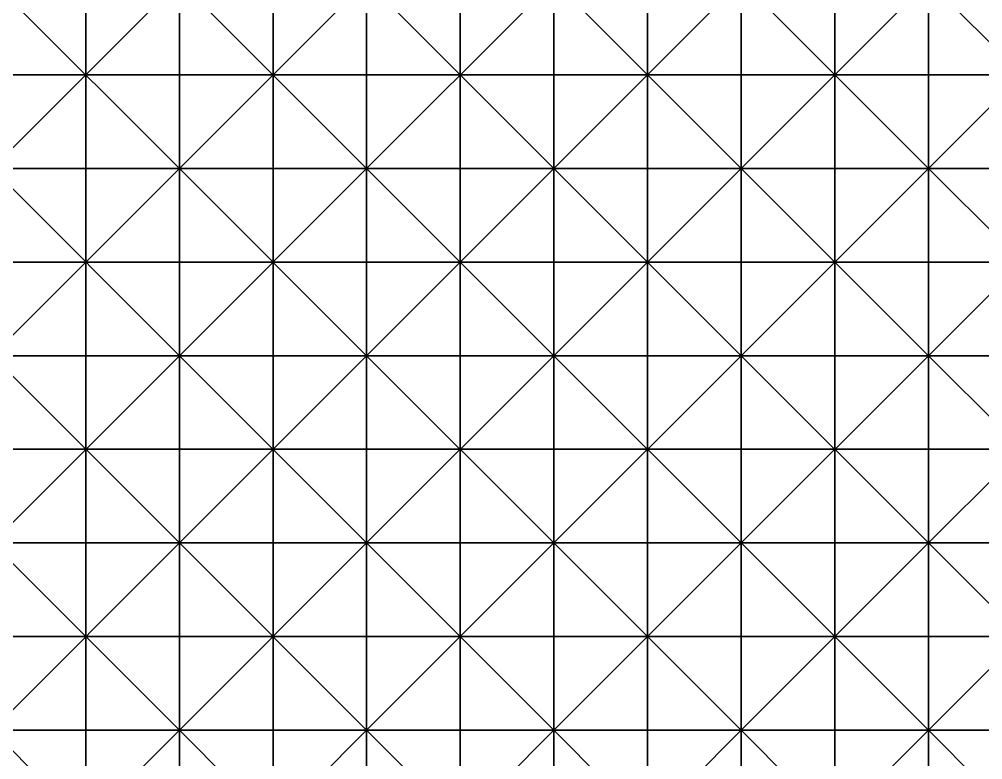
# Model space of a CAD drawing. Header units: millimetres. Extents: x 0 to 945, y 0 to 322.
# Drawn here: x 786 to 837.4, y 80.1 to 119.6 of the extents above; entities that cross this region are included whole.
import ezdxf

# ---------------------------------------------------------------- set-up
doc = ezdxf.new("R2010")
doc.units = ezdxf.units.MM

msp = doc.modelspace()

# ---------------------------------------------------------------- linework, layer by layer
for p, q in [((784.545, 121.656), (794.545, 111.656)), ((794.545, 121.656), (784.545, 111.656)), ((784.545, 121.656), (794.545, 111.656)), ((794.545, 121.656), (784.545, 111.656)), ((789.545, 121.656), (789.545, 116.656)), ((789.545, 116.656), (789.545, 121.656)), ((789.545, 121.656), (789.545, 116.656)), ((789.545, 116.656), (789.545, 121.656)), ((794.545, 121.656), (794.545, 116.656)), ((794.545, 121.656), (804.545, 111.656)), ((804.545, 121.656), (794.545, 111.656)), ((794.545, 121.656), (794.545, 116.656)), ((794.545, 121.656), (804.545, 111.656)), ((804.545, 121.656), (794.545, 111.656)), ((794.545, 116.656), (794.545, 121.656)), ((794.545, 116.656), (794.545, 121.656)), ((799.545, 121.656), (799.545, 116.656)), ((799.545, 116.656), (799.545, 121.656)), ((799.545, 121.656), (799.545, 116.656)), ((799.545, 116.656), (799.545, 121.656)), ((804.545, 116.656), (804.545, 121.656)), ((804.545, 116.656), (804.545, 121.656)), ((804.545, 121.656), (804.545, 116.656)), ((804.545, 121.656), (814.545, 111.656)), ((814.545, 121.656), (804.545, 111.656)), ((804.545, 121.656), (804.545, 116.656)), ((804.545, 121.656), (814.545, 111.656)), ((814.545, 121.656), (804.545, 111.656)), ((809.545, 121.656), (809.545, 116.656)), ((809.545, 116.656), (809.545, 121.656)), ((809.545, 121.656), (809.545, 116.656)), ((809.545, 116.656), (809.545, 121.656)), ((814.545, 121.656), (814.545, 116.656)), ((814.545, 121.656), (824.545, 111.656)), ((824.545, 121.656), (814.545, 111.656)), ((814.545, 121.656), (814.545, 116.656)), ((814.545, 121.656), (824.545, 111.656)), ((824.545, 121.656), (814.545, 111.656)), ((814.545, 116.656), (814.545, 121.656)), ((814.545, 116.656), (814.545, 121.656)), ((819.545, 121.656), (819.545, 116.656)), ((819.545, 116.656), (819.545, 121.656)), ((819.545, 121.656), (819.545, 116.656)), ((819.545, 116.656), (819.545, 121.656)), ((824.545, 121.656), (824.545, 116.656)), ((824.545, 121.656), (834.545, 111.656)), ((834.545, 121.656), (824.545, 111.656)), ((824.545, 121.656), (824.545, 116.656)), ((824.545, 121.656), (834.545, 111.656)), ((834.545, 121.656), (824.545, 111.656)), ((824.545, 116.656), (824.545, 121.656)), ((824.545, 116.656), (824.545, 121.656)), ((829.545, 121.656), (829.545, 116.656)), ((829.545, 116.656), (829.545, 121.656)), ((829.545, 121.656), (829.545, 116.656)), ((829.545, 116.656), (829.545, 121.656)), ((834.545, 121.656), (834.545, 116.656)), ((834.545, 121.656), (844.545, 111.656)), ((844.545, 121.656), (834.545, 111.656)), ((834.545, 121.656), (834.545, 116.656)), ((834.545, 121.656), (844.545, 111.656)), ((844.545, 121.656), (834.545, 111.656)), ((834.545, 116.656), (834.545, 121.656)), ((834.545, 116.656), (834.545, 121.656)), ((789.545, 116.656), (784.545, 116.656)), ((784.545, 116.656), (789.545, 116.656)), ((789.545, 116.656), (784.545, 116.656)), ((784.545, 116.656), (789.545, 116.656)), ((794.545, 116.656), (789.545, 116.656)), ((789.545, 116.656), (789.545, 111.656)), ((789.545, 116.656), (794.545, 116.656)), ((789.545, 111.656), (789.545, 116.656)), ((794.545, 116.656), (789.545, 116.656)), ((789.545, 116.656), (789.545, 111.656)), ((789.545, 116.656), (794.545, 116.656)), ((789.545, 111.656), (789.545, 116.656)), ((799.545, 116.656), (794.545, 116.656)), ((794.545, 116.656), (794.545, 111.656)), ((794.545, 116.656), (799.545, 116.656)), ((799.545, 116.656), (794.545, 116.656)), ((794.545, 116.656), (794.545, 111.656)), ((794.545, 116.656), (799.545, 116.656)), ((794.545, 111.656), (794.545, 116.656)), ((794.545, 111.656), (794.545, 116.656)), ((804.545, 116.656), (799.545, 116.656)), ((799.545, 116.656), (799.545, 111.656)), ((799.545, 116.656), (804.545, 116.656)), ((799.545, 111.656), (799.545, 116.656)), ((804.545, 116.656), (799.545, 116.656)), ((799.545, 116.656), (799.545, 111.656)), ((799.545, 116.656), (804.545, 116.656)), ((799.545, 111.656), (799.545, 116.656)), ((804.545, 111.656), (804.545, 116.656)), ((804.545, 111.656), (804.545, 116.656)), ((809.545, 116.656), (804.545, 116.656)), ((804.545, 116.656), (804.545, 111.656)), ((804.545, 116.656), (809.545, 116.656)), ((809.545, 116.656), (804.545, 116.656)), ((804.545, 116.656), (804.545, 111.656)), ((804.545, 116.656), (809.545, 116.656)), ((814.545, 116.656), (809.545, 116.656)), ((809.545, 116.656), (809.545, 111.656)), ((809.545, 116.656), (814.545, 116.656)), ((809.545, 111.656), (809.545, 116.656)), ((814.545, 116.656), (809.545, 116.656)), ((809.545, 116.656), (809.545, 111.656)), ((809.545, 116.656), (814.545, 116.656)), ((809.545, 111.656), (809.545, 116.656)), ((819.545, 116.656), (814.545, 116.656)), ((814.545, 116.656), (814.545, 111.656)), ((814.545, 116.656), (819.545, 116.656)), ((819.545, 116.656), (814.545, 116.656)), ((814.545, 116.656), (814.545, 111.656)), ((814.545, 116.656), (819.545, 116.656)), ((814.545, 111.656), (814.545, 116.656)), ((814.545, 111.656), (814.545, 116.656)), ((824.545, 116.656), (819.545, 116.656)), ((819.545, 116.656), (819.545, 111.656)), ((819.545, 116.656), (824.545, 116.656)), ((819.545, 111.656), (819.545, 116.656)), ((824.545, 116.656), (819.545, 116.656)), ((819.545, 116.656), (819.545, 111.656)), ((819.545, 116.656), (824.545, 116.656)), ((819.545, 111.656), (819.545, 116.656)), ((829.545, 116.656), (824.545, 116.656)), ((824.545, 116.656), (824.545, 111.656)), ((824.545, 116.656), (829.545, 116.656)), ((829.545, 116.656), (824.545, 116.656)), ((824.545, 116.656), (824.545, 111.656)), ((824.545, 116.656), (829.545, 116.656)), ((824.545, 111.656), (824.545, 116.656)), ((824.545, 111.656), (824.545, 116.656)), ((834.545, 116.656), (829.545, 116.656)), ((829.545, 116.656), (829.545, 111.656)), ((829.545, 116.656), (834.545, 116.656)), ((829.545, 111.656), (829.545, 116.656)), ((834.545, 116.656), (829.545, 116.656)), ((829.545, 116.656), (829.545, 111.656)), ((829.545, 116.656), (834.545, 116.656)), ((829.545, 111.656), (829.545, 116.656)), ((839.545, 116.656), (834.545, 116.656)), ((834.545, 116.656), (834.545, 111.656)), ((834.545, 116.656), (839.545, 116.656)), ((839.545, 116.656), (834.545, 116.656)), ((834.545, 116.656), (834.545, 111.656)), ((834.545, 116.656), (839.545, 116.656)), ((834.545, 111.656), (834.545, 116.656)), ((834.545, 111.656), (834.545, 116.656)), ((789.545, 111.656), (784.545, 111.656)), ((784.545, 111.656), (794.545, 101.656)), ((794.545, 111.656), (784.545, 101.656)), ((784.545, 111.656), (789.545, 111.656)), ((789.545, 111.656), (784.545, 111.656)), ((784.545, 111.656), (794.545, 101.656)), ((794.545, 111.656), (784.545, 101.656)), ((784.545, 111.656), (789.545, 111.656)), ((794.545, 111.656), (789.545, 111.656)), ((789.545, 111.656), (789.545, 106.656)), ((789.545, 106.656), (789.545, 111.656)), ((789.545, 111.656), (794.545, 111.656)), ((794.545, 111.656), (789.545, 111.656)), ((789.545, 111.656), (789.545, 106.656)), ((789.545, 106.656), (789.545, 111.656)), ((789.545, 111.656), (794.545, 111.656)), ((799.545, 111.656), (794.545, 111.656)), ((794.545, 111.656), (794.545, 106.656)), ((794.545, 111.656), (804.545, 101.656)), ((804.545, 111.656), (794.545, 101.656)), ((794.545, 111.656), (799.545, 111.656)), ((799.545, 111.656), (794.545, 111.656)), ((794.545, 111.656), (794.545, 106.656)), ((794.545, 111.656), (804.545, 101.656)), ((804.545, 111.656), (794.545, 101.656)), ((794.545, 111.656), (799.545, 111.656)), ((794.545, 106.656), (794.545, 111.656)), ((794.545, 106.656), (794.545, 111.656)), ((804.545, 111.656), (799.545, 111.656)), ((799.545, 111.656), (799.545, 106.656)), ((799.545, 106.656), (799.545, 111.656)), ((799.545, 111.656), (804.545, 111.656)), ((804.545, 111.656), (799.545, 111.656)), ((799.545, 111.656), (799.545, 106.656)), ((799.545, 106.656), (799.545, 111.656)), ((799.545, 111.656), (804.545, 111.656)), ((804.545, 106.656), (804.545, 111.656)), ((804.545, 106.656), (804.545, 111.656)), ((809.545, 111.656), (804.545, 111.656)), ((804.545, 111.656), (804.545, 106.656)), ((804.545, 111.656), (814.545, 101.656)), ((814.545, 111.656), (804.545, 101.656)), ((804.545, 111.656), (809.545, 111.656)), ((809.545, 111.656), (804.545, 111.656)), ((804.545, 111.656), (804.545, 106.656)), ((804.545, 111.656), (814.545, 101.656)), ((814.545, 111.656), (804.545, 101.656)), ((804.545, 111.656), (809.545, 111.656)), ((814.545, 111.656), (809.545, 111.656)), ((809.545, 111.656), (809.545, 106.656)), ((809.545, 106.656), (809.545, 111.656)), ((809.545, 111.656), (814.545, 111.656)), ((814.545, 111.656), (809.545, 111.656)), ((809.545, 111.656), (809.545, 106.656)), ((809.545, 106.656), (809.545, 111.656)), ((809.545, 111.656), (814.545, 111.656)), ((819.545, 111.656), (814.545, 111.656)), ((814.545, 111.656), (814.545, 106.656)), ((814.545, 111.656), (824.545, 101.656)), ((824.545, 111.656), (814.545, 101.656)), ((814.545, 111.656), (819.545, 111.656)), ((819.545, 111.656), (814.545, 111.656)), ((814.545, 111.656), (814.545, 106.656)), ((814.545, 111.656), (824.545, 101.656)), ((824.545, 111.656), (814.545, 101.656)), ((814.545, 111.656), (819.545, 111.656)), ((814.545, 106.656), (814.545, 111.656)), ((814.545, 106.656), (814.545, 111.656)), ((824.545, 111.656), (819.545, 111.656)), ((819.545, 111.656), (819.545, 106.656)), ((819.545, 106.656), (819.545, 111.656)), ((819.545, 111.656), (824.545, 111.656)), ((824.545, 111.656), (819.545, 111.656)), ((819.545, 111.656), (819.545, 106.656)), ((819.545, 106.656), (819.545, 111.656)), ((819.545, 111.656), (824.545, 111.656)), ((829.545, 111.656), (824.545, 111.656)), ((824.545, 111.656), (824.545, 106.656)), ((824.545, 111.656), (834.545, 101.656)), ((834.545, 111.656), (824.545, 101.656)), ((824.545, 111.656), (829.545, 111.656)), ((829.545, 111.656), (824.545, 111.656)), ((824.545, 111.656), (824.545, 106.656)), ((824.545, 111.656), (834.545, 101.656)), ((834.545, 111.656), (824.545, 101.656)), ((824.545, 111.656), (829.545, 111.656)), ((824.545, 106.656), (824.545, 111.656)), ((824.545, 106.656), (824.545, 111.656)), ((834.545, 111.656), (829.545, 111.656)), ((829.545, 111.656), (829.545, 106.656)), ((829.545, 106.656), (829.545, 111.656)), ((829.545, 111.656), (834.545, 111.656)), ((834.545, 111.656), (829.545, 111.656)), ((829.545, 111.656), (829.545, 106.656)), ((829.545, 106.656), (829.545, 111.656)), ((829.545, 111.656), (834.545, 111.656)), ((839.545, 111.656), (834.545, 111.656)), ((834.545, 111.656), (834.545, 106.656)), ((834.545, 111.656), (844.545, 101.656)), ((844.545, 111.656), (834.545, 101.656)), ((834.545, 111.656), (839.545, 111.656)), ((839.545, 111.656), (834.545, 111.656)), ((834.545, 111.656), (834.545, 106.656)), ((834.545, 111.656), (844.545, 101.656)), ((844.545, 111.656), (834.545, 101.656)), ((834.545, 111.656), (839.545, 111.656)), ((834.545, 106.656), (834.545, 111.656)), ((834.545, 106.656), (834.545, 111.656)), ((789.545, 106.656), (784.545, 106.656)), ((784.545, 106.656), (789.545, 106.656)), ((789.545, 106.656), (784.545, 106.656)), ((784.545, 106.656), (789.545, 106.656)), ((794.545, 106.656), (789.545, 106.656)), ((789.545, 106.656), (789.545, 101.656)), ((789.545, 106.656), (794.545, 106.656)), ((789.545, 101.656), (789.545, 106.656)), ((794.545, 106.656), (789.545, 106.656)), ((789.545, 106.656), (789.545, 101.656)), ((789.545, 106.656), (794.545, 106.656)), ((789.545, 101.656), (789.545, 106.656)), ((799.545, 106.656), (794.545, 106.656)), ((794.545, 106.656), (794.545, 101.656)), ((794.545, 106.656), (799.545, 106.656)), ((799.545, 106.656), (794.545, 106.656)), ((794.545, 106.656), (794.545, 101.656)), ((794.545, 106.656), (799.545, 106.656)), ((794.545, 101.656), (794.545, 106.656)), ((794.545, 101.656), (794.545, 106.656)), ((804.545, 106.656), (799.545, 106.656)), ((799.545, 106.656), (799.545, 101.656)), ((799.545, 106.656), (804.545, 106.656)), ((799.545, 101.656), (799.545, 106.656)), ((804.545, 106.656), (799.545, 106.656)), ((799.545, 106.656), (799.545, 101.656)), ((799.545, 106.656), (804.545, 106.656)), ((799.545, 101.656), (799.545, 106.656)), ((804.545, 101.656), (804.545, 106.656)), ((804.545, 101.656), (804.545, 106.656)), ((809.545, 106.656), (804.545, 106.656)), ((804.545, 106.656), (804.545, 101.656)), ((804.545, 106.656), (809.545, 106.656)), ((809.545, 106.656), (804.545, 106.656)), ((804.545, 106.656), (804.545, 101.656)), ((804.545, 106.656), (809.545, 106.656)), ((814.545, 106.656), (809.545, 106.656)), ((809.545, 106.656), (809.545, 101.656)), ((809.545, 106.656), (814.545, 106.656)), ((809.545, 101.656), (809.545, 106.656)), ((814.545, 106.656), (809.545, 106.656)), ((809.545, 106.656), (809.545, 101.656)), ((809.545, 106.656), (814.545, 106.656)), ((809.545, 101.656), (809.545, 106.656)), ((819.545, 106.656), (814.545, 106.656)), ((814.545, 106.656), (814.545, 101.656)), ((814.545, 106.656), (819.545, 106.656)), ((819.545, 106.656), (814.545, 106.656)), ((814.545, 106.656), (814.545, 101.656)), ((814.545, 106.656), (819.545, 106.656)), ((814.545, 101.656), (814.545, 106.656)), ((814.545, 101.656), (814.545, 106.656)), ((824.545, 106.656), (819.545, 106.656)), ((819.545, 106.656), (819.545, 101.656)), ((819.545, 106.656), (824.545, 106.656)), ((819.545, 101.656), (819.545, 106.656)), ((824.545, 106.656), (819.545, 106.656)), ((819.545, 106.656), (819.545, 101.656)), ((819.545, 106.656), (824.545, 106.656)), ((819.545, 101.656), (819.545, 106.656)), ((829.545, 106.656), (824.545, 106.656)), ((824.545, 106.656), (824.545, 101.656)), ((824.545, 106.656), (829.545, 106.656)), ((829.545, 106.656), (824.545, 106.656)), ((824.545, 106.656), (824.545, 101.656)), ((824.545, 106.656), (829.545, 106.656)), ((824.545, 101.656), (824.545, 106.656)), ((824.545, 101.656), (824.545, 106.656)), ((834.545, 106.656), (829.545, 106.656)), ((829.545, 106.656), (829.545, 101.656)), ((829.545, 106.656), (834.545, 106.656)), ((829.545, 101.656), (829.545, 106.656)), ((834.545, 106.656), (829.545, 106.656)), ((829.545, 106.656), (829.545, 101.656)), ((829.545, 106.656), (834.545, 106.656)), ((829.545, 101.656), (829.545, 106.656)), ((839.545, 106.656), (834.545, 106.656)), ((834.545, 106.656), (834.545, 101.656)), ((834.545, 106.656), (839.545, 106.656)), ((839.545, 106.656), (834.545, 106.656)), ((834.545, 106.656), (834.545, 101.656)), ((834.545, 106.656), (839.545, 106.656)), ((834.545, 101.656), (834.545, 106.656)), ((834.545, 101.656), (834.545, 106.656)), ((789.545, 101.656), (784.545, 101.656)), ((784.545, 101.656), (794.545, 91.656)), ((794.545, 101.656), (784.545, 91.656)), ((784.545, 101.656), (789.545, 101.656)), ((789.545, 101.656), (784.545, 101.656)), ((784.545, 101.656), (794.545, 91.656)), ((794.545, 101.656), (784.545, 91.656)), ((784.545, 101.656), (789.545, 101.656)), ((794.545, 101.656), (789.545, 101.656)), ((789.545, 101.656), (789.545, 96.656)), ((789.545, 96.656), (789.545, 101.656)), ((789.545, 101.656), (794.545, 101.656)), ((794.545, 101.656), (789.545, 101.656)), ((789.545, 101.656), (789.545, 96.656)), ((789.545, 96.656), (789.545, 101.656)), ((789.545, 101.656), (794.545, 101.656)), ((799.545, 101.656), (794.545, 101.656)), ((794.545, 101.656), (794.545, 96.656)), ((794.545, 101.656), (804.545, 91.656)), ((804.545, 101.656), (794.545, 91.656)), ((794.545, 101.656), (799.545, 101.656)), ((799.545, 101.656), (794.545, 101.656)), ((794.545, 101.656), (794.545, 96.656)), ((794.545, 101.656), (804.545, 91.656)), ((804.545, 101.656), (794.545, 91.656)), ((794.545, 101.656), (799.545, 101.656)), ((794.545, 96.656), (794.545, 101.656)), ((794.545, 96.656), (794.545, 101.656)), ((804.545, 101.656), (799.545, 101.656)), ((799.545, 101.656), (799.545, 96.656)), ((799.545, 96.656), (799.545, 101.656)), ((799.545, 101.656), (804.545, 101.656)), ((804.545, 101.656), (799.545, 101.656)), ((799.545, 101.656), (799.545, 96.656)), ((799.545, 96.656), (799.545, 101.656)), ((799.545, 101.656), (804.545, 101.656)), ((804.545, 96.656), (804.545, 101.656)), ((804.545, 96.656), (804.545, 101.656)), ((809.545, 101.656), (804.545, 101.656)), ((804.545, 101.656), (804.545, 96.656)), ((804.545, 101.656), (814.545, 91.656)), ((814.545, 101.656), (804.545, 91.656)), ((804.545, 101.656), (809.545, 101.656)), ((809.545, 101.656), (804.545, 101.656)), ((804.545, 101.656), (804.545, 96.656)), ((804.545, 101.656), (814.545, 91.656)), ((814.545, 101.656), (804.545, 91.656)), ((804.545, 101.656), (809.545, 101.656)), ((814.545, 101.656), (809.545, 101.656)), ((809.545, 101.656), (809.545, 96.656)), ((809.545, 96.656), (809.545, 101.656)), ((809.545, 101.656), (814.545, 101.656)), ((814.545, 101.656), (809.545, 101.656)), ((809.545, 101.656), (809.545, 96.656)), ((809.545, 96.656), (809.545, 101.656)), ((809.545, 101.656), (814.545, 101.656)), ((819.545, 101.656), (814.545, 101.656)), ((814.545, 101.656), (814.545, 96.656)), ((814.545, 101.656), (824.545, 91.656)), ((824.545, 101.656), (814.545, 91.656)), ((814.545, 101.656), (819.545, 101.656)), ((819.545, 101.656), (814.545, 101.656)), ((814.545, 101.656), (814.545, 96.656)), ((814.545, 101.656), (824.545, 91.656)), ((824.545, 101.656), (814.545, 91.656)), ((814.545, 101.656), (819.545, 101.656)), ((814.545, 96.656), (814.545, 101.656)), ((814.545, 96.656), (814.545, 101.656)), ((824.545, 101.656), (819.545, 101.656)), ((819.545, 101.656), (819.545, 96.656)), ((819.545, 96.656), (819.545, 101.656)), ((819.545, 101.656), (824.545, 101.656)), ((824.545, 101.656), (819.545, 101.656)), ((819.545, 101.656), (819.545, 96.656)), ((819.545, 96.656), (819.545, 101.656)), ((819.545, 101.656), (824.545, 101.656)), ((829.545, 101.656), (824.545, 101.656)), ((824.545, 101.656), (824.545, 96.656)), ((824.545, 101.656), (834.545, 91.656)), ((834.545, 101.656), (824.545, 91.656)), ((824.545, 101.656), (829.545, 101.656)), ((829.545, 101.656), (824.545, 101.656)), ((824.545, 101.656), (824.545, 96.656)), ((824.545, 101.656), (834.545, 91.656)), ((834.545, 101.656), (824.545, 91.656)), ((824.545, 101.656), (829.545, 101.656)), ((824.545, 96.656), (824.545, 101.656)), ((824.545, 96.656), (824.545, 101.656)), ((834.545, 101.656), (829.545, 101.656)), ((829.545, 101.656), (829.545, 96.656)), ((829.545, 96.656), (829.545, 101.656)), ((829.545, 101.656), (834.545, 101.656)), ((834.545, 101.656), (829.545, 101.656)), ((829.545, 101.656), (829.545, 96.656)), ((829.545, 96.656), (829.545, 101.656)), ((829.545, 101.656), (834.545, 101.656)), ((839.545, 101.656), (834.545, 101.656)), ((834.545, 101.656), (834.545, 96.656)), ((834.545, 101.656), (844.545, 91.656)), ((844.545, 101.656), (834.545, 91.656)), ((834.545, 101.656), (839.545, 101.656)), ((839.545, 101.656), (834.545, 101.656)), ((834.545, 101.656), (834.545, 96.656)), ((834.545, 101.656), (844.545, 91.656)), ((844.545, 101.656), (834.545, 91.656)), ((834.545, 101.656), (839.545, 101.656)), ((834.545, 96.656), (834.545, 101.656)), ((834.545, 96.656), (834.545, 101.656)), ((789.545, 96.656), (784.545, 96.656)), ((784.545, 96.656), (789.545, 96.656)), ((789.545, 96.656), (784.545, 96.656)), ((784.545, 96.656), (789.545, 96.656)), ((794.545, 96.656), (789.545, 96.656)), ((789.545, 96.656), (789.545, 91.656)), ((789.545, 96.656), (794.545, 96.656)), ((789.545, 91.656), (789.545, 96.656)), ((794.545, 96.656), (789.545, 96.656)), ((789.545, 96.656), (789.545, 91.656)), ((789.545, 96.656), (794.545, 96.656)), ((789.545, 91.656), (789.545, 96.656)), ((799.545, 96.656), (794.545, 96.656)), ((794.545, 96.656), (794.545, 91.656)), ((794.545, 96.656), (799.545, 96.656)), ((799.545, 96.656), (794.545, 96.656)), ((794.545, 96.656), (794.545, 91.656)), ((794.545, 96.656), (799.545, 96.656)), ((794.545, 91.656), (794.545, 96.656)), ((794.545, 91.656), (794.545, 96.656)), ((804.545, 96.656), (799.545, 96.656)), ((799.545, 96.656), (799.545, 91.656)), ((799.545, 96.656), (804.545, 96.656)), ((799.545, 91.656), (799.545, 96.656)), ((804.545, 96.656), (799.545, 96.656)), ((799.545, 96.656), (799.545, 91.656)), ((799.545, 96.656), (804.545, 96.656)), ((799.545, 91.656), (799.545, 96.656)), ((804.545, 91.656), (804.545, 96.656)), ((804.545, 91.656), (804.545, 96.656)), ((809.545, 96.656), (804.545, 96.656)), ((804.545, 96.656), (804.545, 91.656)), ((804.545, 96.656), (809.545, 96.656)), ((809.545, 96.656), (804.545, 96.656)), ((804.545, 96.656), (804.545, 91.656)), ((804.545, 96.656), (809.545, 96.656)), ((814.545, 96.656), (809.545, 96.656)), ((809.545, 96.656), (809.545, 91.656)), ((809.545, 96.656), (814.545, 96.656)), ((809.545, 91.656), (809.545, 96.656)), ((814.545, 96.656), (809.545, 96.656)), ((809.545, 96.656), (809.545, 91.656)), ((809.545, 96.656), (814.545, 96.656)), ((809.545, 91.656), (809.545, 96.656)), ((819.545, 96.656), (814.545, 96.656)), ((814.545, 96.656), (814.545, 91.656)), ((814.545, 96.656), (819.545, 96.656)), ((819.545, 96.656), (814.545, 96.656)), ((814.545, 96.656), (814.545, 91.656)), ((814.545, 96.656), (819.545, 96.656)), ((814.545, 91.656), (814.545, 96.656)), ((814.545, 91.656), (814.545, 96.656)), ((824.545, 96.656), (819.545, 96.656)), ((819.545, 96.656), (819.545, 91.656)), ((819.545, 96.656), (824.545, 96.656)), ((819.545, 91.656), (819.545, 96.656)), ((824.545, 96.656), (819.545, 96.656)), ((819.545, 96.656), (819.545, 91.656)), ((819.545, 96.656), (824.545, 96.656)), ((819.545, 91.656), (819.545, 96.656)), ((829.545, 96.656), (824.545, 96.656)), ((824.545, 96.656), (824.545, 91.656)), ((824.545, 96.656), (829.545, 96.656)), ((829.545, 96.656), (824.545, 96.656)), ((824.545, 96.656), (824.545, 91.656)), ((824.545, 96.656), (829.545, 96.656)), ((824.545, 91.656), (824.545, 96.656)), ((824.545, 91.656), (824.545, 96.656)), ((834.545, 96.656), (829.545, 96.656)), ((829.545, 96.656), (829.545, 91.656)), ((829.545, 96.656), (834.545, 96.656)), ((829.545, 91.656), (829.545, 96.656)), ((834.545, 96.656), (829.545, 96.656)), ((829.545, 96.656), (829.545, 91.656)), ((829.545, 96.656), (834.545, 96.656)), ((829.545, 91.656), (829.545, 96.656)), ((839.545, 96.656), (834.545, 96.656)), ((834.545, 96.656), (834.545, 91.656)), ((834.545, 96.656), (839.545, 96.656)), ((839.545, 96.656), (834.545, 96.656)), ((834.545, 96.656), (834.545, 91.656)), ((834.545, 96.656), (839.545, 96.656)), ((834.545, 91.656), (834.545, 96.656)), ((834.545, 91.656), (834.545, 96.656)), ((789.545, 91.656), (784.545, 91.656)), ((784.545, 91.656), (794.545, 81.656)), ((794.545, 91.656), (784.545, 81.656)), ((784.545, 91.656), (789.545, 91.656)), ((789.545, 91.656), (784.545, 91.656)), ((784.545, 91.656), (794.545, 81.656)), ((794.545, 91.656), (784.545, 81.656)), ((784.545, 91.656), (789.545, 91.656)), ((794.545, 91.656), (789.545, 91.656)), ((789.545, 91.656), (789.545, 86.656)), ((789.545, 86.656), (789.545, 91.656)), ((789.545, 91.656), (794.545, 91.656)), ((794.545, 91.656), (789.545, 91.656)), ((789.545, 91.656), (789.545, 86.656)), ((789.545, 86.656), (789.545, 91.656)), ((789.545, 91.656), (794.545, 91.656)), ((799.545, 91.656), (794.545, 91.656)), ((794.545, 91.656), (794.545, 86.656)), ((794.545, 91.656), (804.545, 81.656)), ((804.545, 91.656), (794.545, 81.656)), ((794.545, 91.656), (799.545, 91.656)), ((799.545, 91.656), (794.545, 91.656)), ((794.545, 91.656), (794.545, 86.656)), ((794.545, 91.656), (804.545, 81.656)), ((804.545, 91.656), (794.545, 81.656)), ((794.545, 91.656), (799.545, 91.656)), ((794.545, 86.656), (794.545, 91.656)), ((794.545, 86.656), (794.545, 91.656)), ((804.545, 91.656), (799.545, 91.656)), ((799.545, 91.656), (799.545, 86.656)), ((799.545, 86.656), (799.545, 91.656)), ((799.545, 91.656), (804.545, 91.656)), ((804.545, 91.656), (799.545, 91.656)), ((799.545, 91.656), (799.545, 86.656)), ((799.545, 86.656), (799.545, 91.656)), ((799.545, 91.656), (804.545, 91.656)), ((804.545, 86.656), (804.545, 91.656)), ((804.545, 86.656), (804.545, 91.656)), ((809.545, 91.656), (804.545, 91.656)), ((804.545, 91.656), (804.545, 86.656)), ((804.545, 91.656), (814.545, 81.656)), ((814.545, 91.656), (804.545, 81.656)), ((804.545, 91.656), (809.545, 91.656)), ((809.545, 91.656), (804.545, 91.656)), ((804.545, 91.656), (804.545, 86.656)), ((804.545, 91.656), (814.545, 81.656)), ((814.545, 91.656), (804.545, 81.656)), ((804.545, 91.656), (809.545, 91.656)), ((814.545, 91.656), (809.545, 91.656)), ((809.545, 91.656), (809.545, 86.656)), ((809.545, 86.656), (809.545, 91.656)), ((809.545, 91.656), (814.545, 91.656)), ((814.545, 91.656), (809.545, 91.656)), ((809.545, 91.656), (809.545, 86.656)), ((809.545, 86.656), (809.545, 91.656)), ((809.545, 91.656), (814.545, 91.656)), ((819.545, 91.656), (814.545, 91.656)), ((814.545, 91.656), (814.545, 86.656)), ((814.545, 91.656), (824.545, 81.656)), ((824.545, 91.656), (814.545, 81.656)), ((814.545, 91.656), (819.545, 91.656)), ((819.545, 91.656), (814.545, 91.656)), ((814.545, 91.656), (814.545, 86.656)), ((814.545, 91.656), (824.545, 81.656)), ((824.545, 91.656), (814.545, 81.656)), ((814.545, 91.656), (819.545, 91.656)), ((814.545, 86.656), (814.545, 91.656)), ((814.545, 86.656), (814.545, 91.656)), ((824.545, 91.656), (819.545, 91.656)), ((819.545, 91.656), (819.545, 86.656)), ((819.545, 86.656), (819.545, 91.656)), ((819.545, 91.656), (824.545, 91.656)), ((824.545, 91.656), (819.545, 91.656)), ((819.545, 91.656), (819.545, 86.656)), ((819.545, 86.656), (819.545, 91.656)), ((819.545, 91.656), (824.545, 91.656)), ((829.545, 91.656), (824.545, 91.656)), ((824.545, 91.656), (824.545, 86.656)), ((824.545, 91.656), (834.545, 81.656)), ((834.545, 91.656), (824.545, 81.656)), ((824.545, 91.656), (829.545, 91.656)), ((829.545, 91.656), (824.545, 91.656)), ((824.545, 91.656), (824.545, 86.656)), ((824.545, 91.656), (834.545, 81.656)), ((834.545, 91.656), (824.545, 81.656)), ((824.545, 91.656), (829.545, 91.656)), ((824.545, 86.656), (824.545, 91.656)), ((824.545, 86.656), (824.545, 91.656)), ((834.545, 91.656), (829.545, 91.656)), ((829.545, 91.656), (829.545, 86.656)), ((829.545, 86.656), (829.545, 91.656)), ((829.545, 91.656), (834.545, 91.656)), ((834.545, 91.656), (829.545, 91.656)), ((829.545, 91.656), (829.545, 86.656)), ((829.545, 86.656), (829.545, 91.656)), ((829.545, 91.656), (834.545, 91.656)), ((839.545, 91.656), (834.545, 91.656)), ((834.545, 91.656), (834.545, 86.656)), ((834.545, 91.656), (844.545, 81.656)), ((844.545, 91.656), (834.545, 81.656)), ((834.545, 91.656), (839.545, 91.656)), ((839.545, 91.656), (834.545, 91.656)), ((834.545, 91.656), (834.545, 86.656)), ((834.545, 91.656), (844.545, 81.656)), ((844.545, 91.656), (834.545, 81.656)), ((834.545, 91.656), (839.545, 91.656)), ((834.545, 86.656), (834.545, 91.656)), ((834.545, 86.656), (834.545, 91.656)), ((789.545, 86.656), (784.545, 86.656)), ((784.545, 86.656), (789.545, 86.656)), ((789.545, 86.656), (784.545, 86.656)), ((784.545, 86.656), (789.545, 86.656)), ((794.545, 86.656), (789.545, 86.656)), ((789.545, 86.656), (789.545, 81.656)), ((789.545, 86.656), (794.545, 86.656)), ((789.545, 81.656), (789.545, 86.656)), ((794.545, 86.656), (789.545, 86.656)), ((789.545, 86.656), (789.545, 81.656)), ((789.545, 86.656), (794.545, 86.656)), ((789.545, 81.656), (789.545, 86.656)), ((799.545, 86.656), (794.545, 86.656)), ((794.545, 86.656), (794.545, 81.656)), ((794.545, 86.656), (799.545, 86.656)), ((799.545, 86.656), (794.545, 86.656)), ((794.545, 86.656), (794.545, 81.656)), ((794.545, 86.656), (799.545, 86.656)), ((794.545, 81.656), (794.545, 86.656)), ((794.545, 81.656), (794.545, 86.656)), ((804.545, 86.656), (799.545, 86.656)), ((799.545, 86.656), (799.545, 81.656)), ((799.545, 86.656), (804.545, 86.656)), ((799.545, 81.656), (799.545, 86.656)), ((804.545, 86.656), (799.545, 86.656)), ((799.545, 86.656), (799.545, 81.656)), ((799.545, 86.656), (804.545, 86.656)), ((799.545, 81.656), (799.545, 86.656)), ((804.545, 81.656), (804.545, 86.656)), ((804.545, 81.656), (804.545, 86.656)), ((809.545, 86.656), (804.545, 86.656)), ((804.545, 86.656), (804.545, 81.656)), ((804.545, 86.656), (809.545, 86.656)), ((809.545, 86.656), (804.545, 86.656)), ((804.545, 86.656), (804.545, 81.656)), ((804.545, 86.656), (809.545, 86.656)), ((814.545, 86.656), (809.545, 86.656)), ((809.545, 86.656), (809.545, 81.656)), ((809.545, 86.656), (814.545, 86.656)), ((809.545, 81.656), (809.545, 86.656)), ((814.545, 86.656), (809.545, 86.656)), ((809.545, 86.656), (809.545, 81.656)), ((809.545, 86.656), (814.545, 86.656)), ((809.545, 81.656), (809.545, 86.656)), ((819.545, 86.656), (814.545, 86.656)), ((814.545, 86.656), (814.545, 81.656)), ((814.545, 86.656), (819.545, 86.656)), ((819.545, 86.656), (814.545, 86.656)), ((814.545, 86.656), (814.545, 81.656)), ((814.545, 86.656), (819.545, 86.656)), ((814.545, 81.656), (814.545, 86.656)), ((814.545, 81.656), (814.545, 86.656)), ((824.545, 86.656), (819.545, 86.656)), ((819.545, 86.656), (819.545, 81.656)), ((819.545, 86.656), (824.545, 86.656)), ((819.545, 81.656), (819.545, 86.656)), ((824.545, 86.656), (819.545, 86.656)), ((819.545, 86.656), (819.545, 81.656)), ((819.545, 86.656), (824.545, 86.656)), ((819.545, 81.656), (819.545, 86.656)), ((829.545, 86.656), (824.545, 86.656)), ((824.545, 86.656), (824.545, 81.656)), ((824.545, 86.656), (829.545, 86.656)), ((829.545, 86.656), (824.545, 86.656)), ((824.545, 86.656), (824.545, 81.656)), ((824.545, 86.656), (829.545, 86.656)), ((824.545, 81.656), (824.545, 86.656)), ((824.545, 81.656), (824.545, 86.656)), ((834.545, 86.656), (829.545, 86.656)), ((829.545, 86.656), (829.545, 81.656)), ((829.545, 86.656), (834.545, 86.656)), ((829.545, 81.656), (829.545, 86.656)), ((834.545, 86.656), (829.545, 86.656)), ((829.545, 86.656), (829.545, 81.656)), ((829.545, 86.656), (834.545, 86.656)), ((829.545, 81.656), (829.545, 86.656)), ((839.545, 86.656), (834.545, 86.656)), ((834.545, 86.656), (834.545, 81.656)), ((834.545, 86.656), (839.545, 86.656)), ((839.545, 86.656), (834.545, 86.656)), ((834.545, 86.656), (834.545, 81.656)), ((834.545, 86.656), (839.545, 86.656)), ((834.545, 81.656), (834.545, 86.656)), ((834.545, 81.656), (834.545, 86.656)), ((789.545, 81.656), (784.545, 81.656)), ((784.545, 81.656), (794.545, 71.656)), ((794.545, 81.656), (784.545, 71.656)), ((789.545, 81.656), (784.545, 81.656)), ((784.545, 81.656), (794.545, 71.656)), ((794.545, 81.656), (784.545, 71.656)), ((784.545, 81.656), (789.545, 81.656)), ((784.545, 81.656), (789.545, 81.656)), ((794.545, 81.656), (789.545, 81.656)), ((789.545, 81.656), (789.545, 76.656)), ((789.545, 76.656), (789.545, 81.656)), ((794.545, 81.656), (789.545, 81.656)), ((789.545, 81.656), (789.545, 76.656)), ((789.545, 76.656), (789.545, 81.656)), ((789.545, 81.656), (794.545, 81.656)), ((789.545, 81.656), (794.545, 81.656)), ((794.545, 76.656), (794.545, 81.656)), ((794.545, 76.656), (794.545, 81.656)), ((799.545, 81.656), (794.545, 81.656)), ((794.545, 81.656), (794.545, 76.656)), ((794.545, 81.656), (804.545, 71.656)), ((804.545, 81.656), (794.545, 71.656)), ((799.545, 81.656), (794.545, 81.656)), ((794.545, 81.656), (794.545, 76.656)), ((794.545, 81.656), (804.545, 71.656)), ((804.545, 81.656), (794.545, 71.656)), ((794.545, 81.656), (799.545, 81.656)), ((794.545, 81.656), (799.545, 81.656)), ((804.545, 81.656), (799.545, 81.656)), ((799.545, 81.656), (799.545, 76.656)), ((799.545, 76.656), (799.545, 81.656)), ((804.545, 81.656), (799.545, 81.656)), ((799.545, 81.656), (799.545, 76.656)), ((799.545, 76.656), (799.545, 81.656)), ((799.545, 81.656), (804.545, 81.656)), ((799.545, 81.656), (804.545, 81.656)), ((804.545, 76.656), (804.545, 81.656)), ((804.545, 76.656), (804.545, 81.656)), ((809.545, 81.656), (804.545, 81.656)), ((804.545, 81.656), (804.545, 76.656)), ((804.545, 81.656), (814.545, 71.656)), ((814.545, 81.656), (804.545, 71.656)), ((809.545, 81.656), (804.545, 81.656)), ((804.545, 81.656), (804.545, 76.656)), ((804.545, 81.656), (814.545, 71.656)), ((814.545, 81.656), (804.545, 71.656)), ((804.545, 81.656), (809.545, 81.656)), ((804.545, 81.656), (809.545, 81.656)), ((814.545, 81.656), (809.545, 81.656)), ((809.545, 81.656), (809.545, 76.656)), ((809.545, 76.656), (809.545, 81.656)), ((814.545, 81.656), (809.545, 81.656)), ((809.545, 81.656), (809.545, 76.656)), ((809.545, 76.656), (809.545, 81.656)), ((809.545, 81.656), (814.545, 81.656)), ((809.545, 81.656), (814.545, 81.656)), ((814.545, 76.656), (814.545, 81.656)), ((814.545, 76.656), (814.545, 81.656)), ((819.545, 81.656), (814.545, 81.656)), ((814.545, 81.656), (814.545, 76.656)), ((814.545, 81.656), (824.545, 71.656)), ((824.545, 81.656), (814.545, 71.656)), ((819.545, 81.656), (814.545, 81.656)), ((814.545, 81.656), (814.545, 76.656)), ((814.545, 81.656), (824.545, 71.656)), ((824.545, 81.656), (814.545, 71.656)), ((814.545, 81.656), (819.545, 81.656)), ((814.545, 81.656), (819.545, 81.656)), ((824.545, 81.656), (819.545, 81.656)), ((819.545, 81.656), (819.545, 76.656)), ((819.545, 76.656), (819.545, 81.656)), ((824.545, 81.656), (819.545, 81.656)), ((819.545, 81.656), (819.545, 76.656)), ((819.545, 76.656), (819.545, 81.656)), ((819.545, 81.656), (824.545, 81.656)), ((819.545, 81.656), (824.545, 81.656)), ((824.545, 76.656), (824.545, 81.656)), ((824.545, 76.656), (824.545, 81.656)), ((829.545, 81.656), (824.545, 81.656)), ((824.545, 81.656), (824.545, 76.656)), ((824.545, 81.656), (834.545, 71.656)), ((834.545, 81.656), (824.545, 71.656)), ((829.545, 81.656), (824.545, 81.656)), ((824.545, 81.656), (824.545, 76.656)), ((824.545, 81.656), (834.545, 71.656)), ((834.545, 81.656), (824.545, 71.656)), ((824.545, 81.656), (829.545, 81.656)), ((824.545, 81.656), (829.545, 81.656)), ((834.545, 81.656), (829.545, 81.656)), ((829.545, 81.656), (829.545, 76.656)), ((829.545, 76.656), (829.545, 81.656)), ((834.545, 81.656), (829.545, 81.656)), ((829.545, 81.656), (829.545, 76.656)), ((829.545, 76.656), (829.545, 81.656)), ((829.545, 81.656), (834.545, 81.656)), ((829.545, 81.656), (834.545, 81.656)), ((834.545, 76.656), (834.545, 81.656)), ((834.545, 76.656), (834.545, 81.656)), ((839.545, 81.656), (834.545, 81.656)), ((834.545, 81.656), (834.545, 76.656)), ((834.545, 81.656), (844.545, 71.656)), ((839.545, 81.656), (834.545, 81.656)), ((834.545, 81.656), (834.545, 76.656)), ((834.545, 81.656), (844.545, 71.656)), ((834.545, 81.656), (839.545, 81.656)), ((834.545, 81.656), (839.545, 81.656))]:
    msp.add_line(p, q)

doc.saveas('drawing.dxf')
